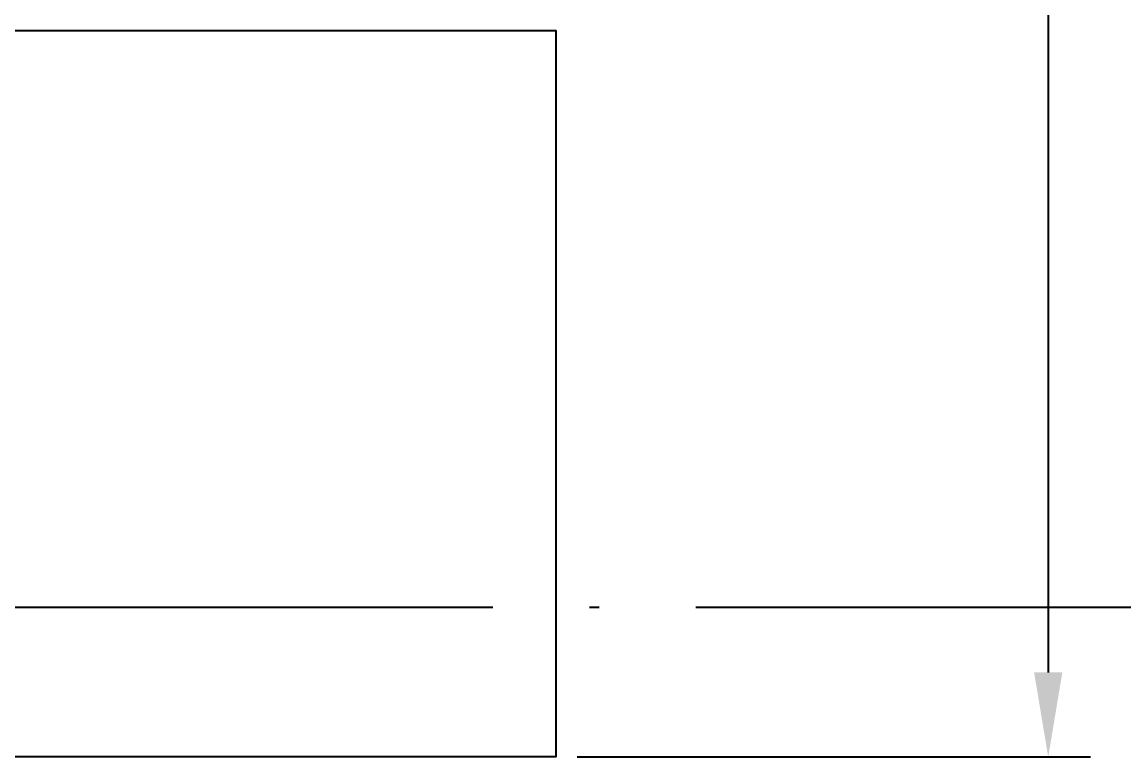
# Model space of a CAD drawing. Extents: x -2187 to 96136, y -11110 to 52208.
# Drawn here: x 26491 to 28771, y 13353 to 14874 of the extents above; entities that cross this region are included whole.
import ezdxf

# ---------------------------------------------------------------- set-up
doc = ezdxf.new("R2010")
doc.units = 0
doc.header["$LTSCALE"] = 1000
doc.header["$MEASUREMENT"] = 0
doc.linetypes.add('DOTE', pattern=[2.42, 2, -0.2, 0.02, -0.2])
doc.layers.add('DOTE', color=14, linetype='DOTE')
doc.styles.get("Standard").update_dxf_attribs({"font": 'gbenor.shx', "bigfont": 'gbcbig.shx'})
doc.dimstyles.new('ISO-25', dxfattribs={"dimscale": 70, "dimtxt": 2.5, "dimasz": 2.5, "dimexe": 1.25, "dimexo": 0.625, "dimtad": 1, "dimtxsty": 'Standard', "dimcen": 2.5, "dimadec": 0, "dimazin": 0, "dimtfac": 1, "dimtmove": 0, "dimatfit": 3, "dimfxl": 0, "dimarcsym": 0})

# ---------------------------------------------------------------- blocks, each defined once
blk = doc.blocks.new('*D95')
at = {"color": 0, "lineweight": -2}
for p, q in [((27851.4, 26853.4), (28702.3, 26853.4)), ((28614.8, 26678.4), (28614.8, 13528.4)), ((27640, 13353.4), (28702.3, 13353.4))]:
    blk.add_line(p, q, dxfattribs=at)
at = {"color": 0}
for points in [[(28585.6, 26678.4), (28644, 26678.4), (28614.8, 26853.4)], [(28585.6, 13528.4), (28644, 13528.4), (28614.8, 13353.4)]]:
    blk.add_solid(points, dxfattribs=at)
at = {"layer": 'Defpoints', "color": 0}
for p in [(27807.7, 26853.4), (27596.2, 13353.4), (28614.8, 13353.4)]:
    blk.add_point(p, dxfattribs=at)
at = {"color": 0, "insert": (28483.5, 20103.4), "char_height": 175, "attachment_point": 5, "rotation": 90}
blk.add_mtext('13500', dxfattribs=at)

msp = doc.modelspace()

# ---------------------------------------------------------------- linework, layer by layer
msp.add_lwpolyline([(23094.686, 14856.715), (27596.237, 14856.715), (27596.237, 13353.411), (23094.686, 13353.411)], close=True)
at = {"layer": 'DOTE'}
msp.add_line((8525.665, 13663.27), (92525.665, 13663.27), dxfattribs=at)

# ---------------------------------------------------------------- dimensions: what is measured, and where the dimension line sits
at = {"color": 1}
dim = msp.add_linear_dim(base=(28614.796, 13353.411), p1=(27807.682, 26853.407), p2=(27596.237, 13353.411), angle=90, dimstyle='ISO-25', dxfattribs=at)
dim.commit()
dim.dimension.update_dxf_attribs({"geometry": '*D95', "text_midpoint": (28614.796, 20103.409), "dimtype": 160})

doc.saveas('drawing.dxf')
